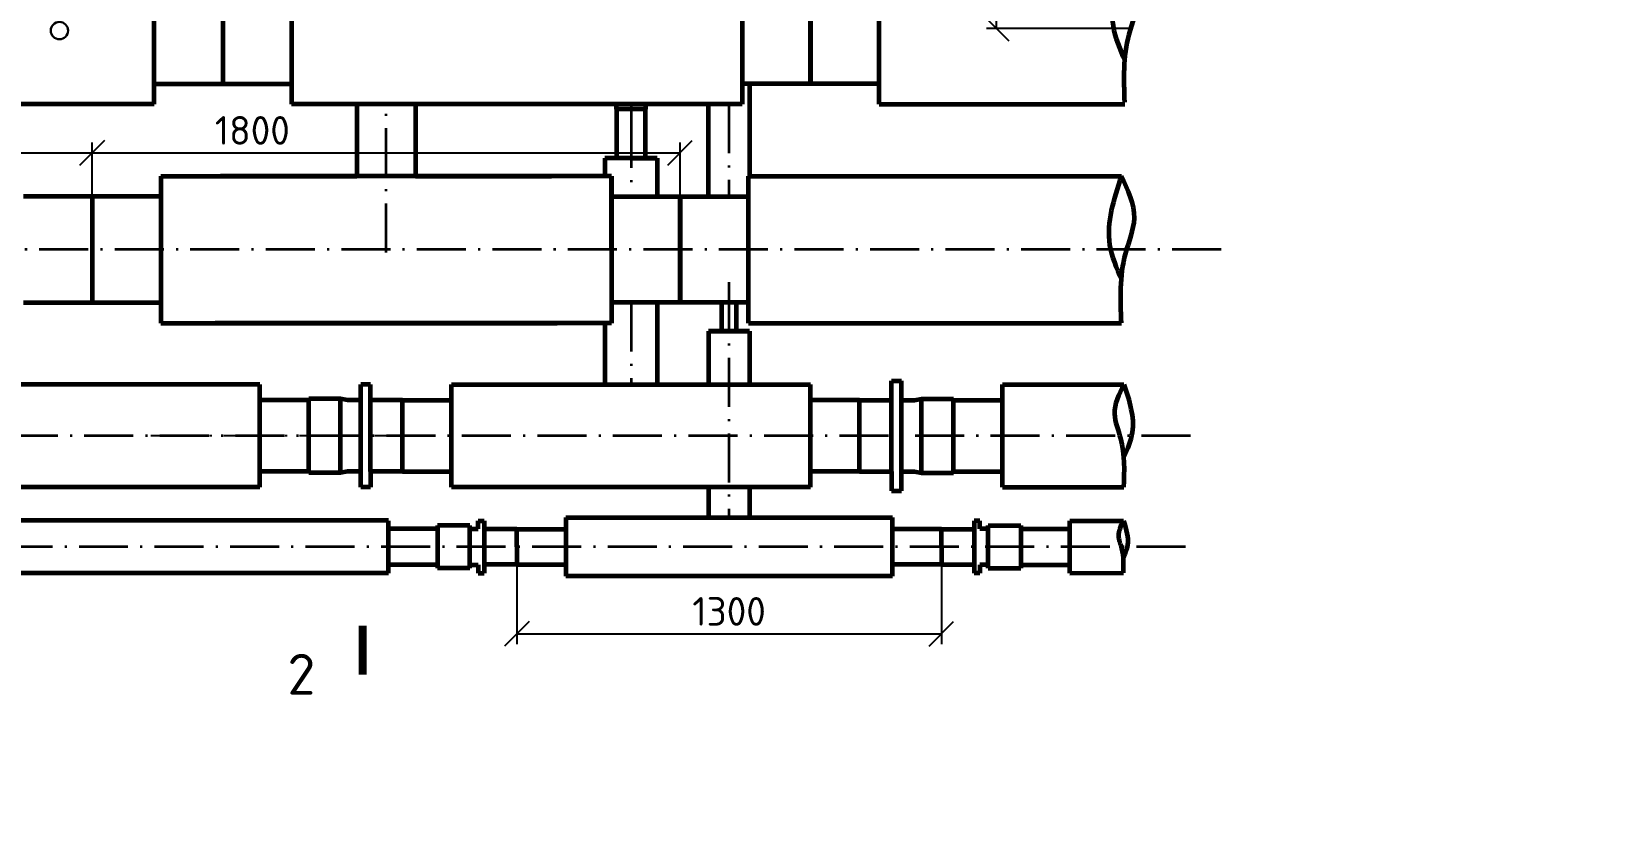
# Model space of a CAD drawing. Header units: millimetres. Extents: x 1642 to 8783, y 1095 to 5441.
# Drawn here: x 4778.8 to 4973.4, y 1299.8 to 1395.6 of the extents above; entities that cross this region are included whole.
import ezdxf

# ---------------------------------------------------------------- set-up
doc = ezdxf.new("R2010")
doc.units = ezdxf.units.MM
doc.linetypes.add('ACAD_ISO10W100', pattern=[18.5, 12, -3, 0.5, -3])
doc.layers.add('3 Оъекты сущ.', color=7, linetype='Continuous', lineweight=30)
doc.layers.add('Объекты проект.', color=1, linetype='Continuous', lineweight=80)
doc.styles.add('-ISOCPEUR-', font='isocpeur.ttf')
doc.styles.add('GOST', font='gost.shx', dxfattribs={"oblique": 15})
doc.dimstyles.new('Копия М 1 к 25', dxfattribs={"dimtxt": 3.5, "dimasz": 3, "dimexe": 1.25, "dimexo": 0, "dimgap": 1, "dimtad": 1, "dimdec": 0, "dimlfac": 25, "dimzin": 0, "dimdsep": 46, "dimtxsty": 'GOST', "dimblk": 'OBLIQUE', "dimcen": 5, "dimclrd": 256, "dimclre": 256, "dimclrt": 256, "dimazin": 2, "dimtfac": 1, "dimtdec": 0, "dimtmove": 0, "dimatfit": 3, "dimldrblk": 'NONE', "dimfxl": 1.25, "dimtolj": 1, "dimtzin": 0, "dimlwd": -1, "dimlwe": -1, "dimarcsym": 2})

# ---------------------------------------------------------------- blocks, each defined once
blk = doc.blocks.new('_Oblique')
at = {"color": 0, "linetype": 'ByBlock', "lineweight": -2}
blk.add_line((-0.5, -0.5), (0.5, 0.5), dxfattribs=at)
blk = doc.blocks.new('*D167')
at = {"transparency": 16777216}
for p, q in [((4746.21, 1375.42), (4746.21, 1382.01)), ((4786.21, 1375.42), (4786.21, 1382.01)), ((4746.21, 1380.76), (4786.21, 1380.76))]:
    blk.add_line(p, q, dxfattribs=at)
at = {"layer": 'Defpoints', "color": 0, "lineweight": 35, "transparency": 16777216}
for p in [(4786.21, 1380.76), (4746.21, 1375.42), (4786.21, 1375.42)]:
    blk.add_point(p, dxfattribs=at)
at = {"transparency": 16777216, "xscale": 3, "yscale": 3, "zscale": 3, "rotation": 180}
blk.add_blockref('_Oblique', (4746.21, 1380.76), dxfattribs=at)
at = {"transparency": 16777216, "xscale": 3, "yscale": 3, "zscale": 3}
blk.add_blockref('_Oblique', (4786.21, 1380.76), dxfattribs=at)
at = {"lineweight": 35, "transparency": 16777216, "insert": (4766.21, 1383.51), "char_height": 3.5, "attachment_point": 5, "style": '-ISOCPEUR-'}
blk.add_mtext('\\A1;1000', dxfattribs=at)
blk = doc.blocks.new('_None')
blk = doc.blocks.new('*D168')
at = {"transparency": 16777216}
for p, q in [((4786.21, 1375.42), (4786.21, 1382.01)), ((4858.21, 1375.42), (4858.21, 1382.01)), ((4786.21, 1380.76), (4858.21, 1380.76))]:
    blk.add_line(p, q, dxfattribs=at)
at = {"layer": 'Defpoints', "color": 0, "lineweight": 35, "transparency": 16777216}
for p in [(4858.21, 1380.76), (4786.21, 1375.42), (4858.21, 1375.42)]:
    blk.add_point(p, dxfattribs=at)
at = {"transparency": 16777216, "xscale": 3, "yscale": 3, "zscale": 3, "rotation": 180}
blk.add_blockref('_Oblique', (4786.21, 1380.76), dxfattribs=at)
at = {"transparency": 16777216, "xscale": 3, "yscale": 3, "zscale": 3}
blk.add_blockref('_Oblique', (4858.21, 1380.76), dxfattribs=at)
at = {"lineweight": 35, "transparency": 16777216, "insert": (4805.83, 1383.51), "char_height": 3.5, "attachment_point": 5, "style": '-ISOCPEUR-'}
blk.add_mtext('\\A1;1800', dxfattribs=at)
blk = doc.blocks.new('*D182')
at = {"transparency": 16777216}
for p, q in [((4864.21, 1443.85), (4898.23, 1443.85)), ((4896.98, 1395.99), (4896.98, 1443.85)), ((4913.43, 1395.99), (4895.73, 1395.99))]:
    blk.add_line(p, q, dxfattribs=at)
at = {"layer": 'Defpoints', "color": 0, "lineweight": 35, "transparency": 16777216}
for p in [(4864.21, 1443.85), (4896.98, 1443.85), (4913.43, 1395.99)]:
    blk.add_point(p, dxfattribs=at)
at = {"transparency": 16777216, "xscale": 3, "yscale": 3, "zscale": 3}
for p, rotation in [((4896.98, 1443.85), 90), ((4896.98, 1395.99), 270)]:
    blk.add_blockref('_Oblique', p, dxfattribs=dict(at, rotation=rotation))
at = {"lineweight": 35, "transparency": 16777216, "insert": (4894.23, 1419.92), "char_height": 3.5, "attachment_point": 5, "rotation": 90, "style": '-ISOCPEUR-'}
blk.add_mtext('\\A1;1200', dxfattribs=at)
blk = doc.blocks.new('*D184')
at = {"transparency": 16777216}
for p, q in [((4838.22, 1330.36), (4838.22, 1320.63)), ((4890.22, 1330.36), (4890.22, 1320.63)), ((4838.22, 1321.88), (4890.22, 1321.88))]:
    blk.add_line(p, q, dxfattribs=at)
at = {"layer": 'Defpoints', "color": 0, "lineweight": 35, "transparency": 16777216}
for p in [(4838.22, 1330.36), (4890.22, 1330.36), (4890.22, 1321.88)]:
    blk.add_point(p, dxfattribs=at)
at = {"transparency": 16777216, "xscale": 3, "yscale": 3, "zscale": 3, "rotation": 180}
blk.add_blockref('_Oblique', (4838.22, 1321.88), dxfattribs=at)
at = {"transparency": 16777216, "xscale": 3, "yscale": 3, "zscale": 3}
blk.add_blockref('_Oblique', (4890.22, 1321.88), dxfattribs=at)
at = {"lineweight": 35, "transparency": 16777216, "insert": (4864.22, 1324.63), "char_height": 3.5, "attachment_point": 5, "style": '-ISOCPEUR-'}
blk.add_mtext('\\A1;1300', dxfattribs=at)

msp = doc.modelspace()

# ---------------------------------------------------------------- linework, layer by layer
at = {"color": 5, "lineweight": 60}
for p, q in [((4818.608, 1386.723), (4818.608, 1377.923)), ((4825.808, 1386.723), (4825.808, 1377.923)), ((4794.608, 1377.923), (4794.608, 1359.923)), ((4794.608, 1377.923), (4818.608, 1377.923)), ((4825.808, 1377.923), (4801.948, 1377.923)), ((4825.808, 1377.923), (4842.469, 1377.923)), ((4849.808, 1377.923), (4825.808, 1377.923)), ((4849.808, 1368.923), (4849.808, 1377.923)), ((4849.808, 1377.923), (4849.808, 1359.923)), ((4866.608, 1359.923), (4866.608, 1377.923)), ((4866.608, 1377.923), (4912.263, 1377.923)), ((4786.208, 1375.423), (4777.808, 1375.423)), ((4794.608, 1375.423), (4786.208, 1375.423)), ((4786.208, 1375.423), (4786.208, 1362.423)), ((4786.208, 1375.423), (4786.208, 1362.423)), ((4849.808, 1368.923), (4849.808, 1375.423)), ((4849.808, 1375.423), (4858.208, 1375.423)), ((4858.208, 1362.423), (4858.208, 1375.423)), ((4858.208, 1362.423), (4858.208, 1375.423)), ((4858.208, 1375.423), (4866.608, 1375.423)), ((4858.208, 1375.423), (4858.208, 1362.423)), ((4858.208, 1375.423), (4858.208, 1362.423)), ((4777.808, 1362.423), (4786.208, 1362.423)), ((4786.208, 1362.423), (4794.608, 1362.423)), ((4858.208, 1362.423), (4849.808, 1362.423)), ((4866.608, 1362.423), (4858.208, 1362.423)), ((4794.608, 1359.923), (4843.143, 1359.923)), ((4849.808, 1359.923), (4801.273, 1359.923)), ((4866.608, 1359.923), (4912.263, 1359.923))]:
    msp.add_line(p, q, dxfattribs=at)
at = {"color": 3, "linetype": 'ACAD_ISO10W100', "lineweight": 35, "ltscale": 0.5}
for p, q in [((4822.205, 1368.552), (4822.205, 1386.723)), ((4852.208, 1386.723), (4852.208, 1384.913)), ((4864.208, 1386.723), (4864.208, 1375.423)), ((4852.208, 1384.913), (4852.208, 1375.423)), ((4924.483, 1368.923), (4603.758, 1368.923)), ((4864.208, 1364.923), (4864.208, 1336.125)), ((4852.208, 1362.423), (4852.208, 1352.423)), ((4920.749, 1346.123), (4728.368, 1346.123)), ((4920.1, 1332.523), (4729.808, 1332.523))]:
    msp.add_line(p, q, dxfattribs=at)
at = {"color": 40, "linetype": 'ACAD_ISO10W100', "lineweight": 25, "ltscale": 0.5, "true_color": 0xf8d731}
msp.add_line((4826.849, 1346.123), (4793.401, 1346.123), dxfattribs=at)
at = {"lineweight": 30}
msp.add_circle((4782.208, 1395.723), 1.062, dxfattribs=at)
at = {"color": 5, "lineweight": 60}
for points in [[(4912.263, 1377.923), (4910.824, 1369.515), (4912.267, 1365.273)], [(4912.263, 1359.923), (4912.793, 1368.461), (4913.853, 1372.764), (4912.263, 1377.923)]]:
    msp.add_spline(points, degree=3, dxfattribs=at)
at = {"layer": '3 Оъекты сущ.'}
msp.add_lwpolyline([(4819.339, 1316.87, 1, 1, 0), (4819.339, 1322.87, 1, 1, 0), (4819.339, 1320.87, 0, 1.8, 0), (4813.339, 1320.87, 0, 0, 0), (4807.339, 1320.87, 0, 0, 0)], format="xyseb", dxfattribs=at)
at = {"layer": 'Объекты проект.', "lineweight": 60}
for p, q in [((4793.808, 1386.723), (4793.808, 1404.723)), ((4810.608, 1404.723), (4810.608, 1386.723)), ((4865.808, 1404.723), (4865.808, 1386.723)), ((4882.608, 1386.723), (4882.608, 1404.723)), ((4802.208, 1402.223), (4802.208, 1389.223)), ((4874.208, 1389.223), (4874.208, 1402.223)), ((4874.208, 1389.223), (4874.208, 1402.223)), ((4874.208, 1402.223), (4874.208, 1389.223)), ((4793.808, 1389.223), (4802.208, 1389.223)), ((4802.208, 1389.223), (4810.608, 1389.223)), ((4874.208, 1389.223), (4865.808, 1389.223)), ((4882.608, 1389.223), (4874.208, 1389.223)), ((4793.808, 1386.723), (4770.608, 1386.723)), ((4857.808, 1386.723), (4810.608, 1386.723)), ((4865.808, 1386.723), (4857.808, 1386.723)), ((4882.608, 1386.723), (4912.683, 1386.723)), ((4852.208, 1380.123), (4855.408, 1380.123))]:
    msp.add_line(p, q, dxfattribs=at)
at = {"layer": 'Объекты проект.', "color": 6, "lineweight": 60, "true_color": 0xff00ff}
for p, q in [((4866.703, 1389.223), (4866.706, 1377.923)), ((4861.708, 1375.423), (4861.708, 1386.723)), ((4863.308, 1362.423), (4863.308, 1358.923)), ((4865.108, 1358.923), (4865.108, 1362.423)), ((4866.708, 1358.923), (4861.708, 1358.923)), ((4861.708, 1358.923), (4861.708, 1352.423)), ((4862.008, 1358.923), (4866.408, 1358.923)), ((4863.308, 1358.923), (4865.108, 1358.923)), ((4864.208, 1358.923), (4866.688, 1358.923)), ((4866.688, 1358.923), (4866.708, 1358.923)), ((4866.708, 1358.923), (4866.708, 1352.423)), ((4861.708, 1339.823), (4861.708, 1336.125)), ((4866.708, 1339.823), (4866.708, 1336.125)), ((4822.495, 1335.739), (4729.808, 1335.739)), ((4822.495, 1329.325), (4822.495, 1335.725)), ((4828.495, 1334.725), (4822.495, 1334.725)), ((4832.465, 1335.125), (4828.495, 1335.125)), ((4828.495, 1335.125), (4828.495, 1329.925)), ((4832.465, 1329.925), (4832.465, 1335.125)), ((4832.465, 1334.725), (4833.485, 1334.725)), ((4833.485, 1334.725), (4833.485, 1335.725)), ((4833.485, 1335.725), (4834.205, 1335.725)), ((4834.205, 1335.725), (4834.205, 1329.325)), ((4838.215, 1334.685), (4834.205, 1334.685)), ((4838.215, 1332.525), (4838.215, 1334.685)), ((4838.215, 1334.685), (4844.215, 1334.685)), ((4844.215, 1336.125), (4844.215, 1328.925)), ((4844.215, 1336.125), (4884.215, 1336.125)), ((4884.215, 1328.925), (4884.215, 1336.125)), ((4890.215, 1334.685), (4884.215, 1334.685)), ((4890.215, 1332.525), (4890.215, 1334.685)), ((4890.215, 1332.525), (4890.215, 1334.685)), ((4890.215, 1334.685), (4894.225, 1334.685)), ((4894.945, 1335.725), (4894.225, 1335.725)), ((4894.225, 1335.725), (4894.225, 1329.325)), ((4894.945, 1334.725), (4894.945, 1335.725)), ((4895.965, 1334.725), (4894.945, 1334.725)), ((4895.965, 1329.925), (4895.965, 1335.125)), ((4895.965, 1335.125), (4899.935, 1335.125)), ((4899.935, 1335.125), (4899.935, 1329.925)), ((4899.935, 1334.725), (4905.935, 1334.725)), ((4905.935, 1329.325), (4905.935, 1335.725)), ((4905.935, 1335.725), (4912.511, 1335.712)), ((4838.215, 1332.525), (4838.215, 1330.365)), ((4890.215, 1332.525), (4890.215, 1330.365)), ((4890.215, 1332.525), (4890.215, 1330.365)), ((4822.495, 1329.297), (4729.808, 1329.297)), ((4828.495, 1330.325), (4822.495, 1330.325)), ((4832.465, 1329.925), (4828.495, 1329.925)), ((4832.465, 1330.325), (4833.485, 1330.325)), ((4833.485, 1330.325), (4833.485, 1329.325)), ((4833.485, 1329.325), (4834.205, 1329.325)), ((4838.215, 1330.365), (4834.205, 1330.365)), ((4838.215, 1330.365), (4844.215, 1330.365)), ((4884.215, 1328.925), (4844.215, 1328.925)), ((4890.215, 1330.365), (4884.215, 1330.365)), ((4890.215, 1330.365), (4894.225, 1330.365)), ((4894.945, 1329.325), (4894.225, 1329.325)), ((4895.965, 1330.325), (4894.945, 1330.325)), ((4894.945, 1330.325), (4894.945, 1329.325)), ((4895.965, 1329.925), (4899.935, 1329.925)), ((4899.935, 1330.325), (4905.935, 1330.325)), ((4905.935, 1329.325), (4912.511, 1329.342))]:
    msp.add_line(p, q, dxfattribs=at)
at = {"layer": 'Объекты проект.', "color": 4, "lineweight": 60}
for p, q in [((4850.428, 1386.123), (4850.428, 1386.723)), ((4853.988, 1386.123), (4850.428, 1386.123)), ((4850.428, 1386.123), (4850.428, 1380.123)), ((4853.988, 1386.123), (4850.428, 1386.123)), ((4853.988, 1386.123), (4850.428, 1386.123)), ((4853.988, 1386.123), (4850.428, 1386.123)), ((4853.988, 1386.723), (4853.988, 1386.123)), ((4853.988, 1380.123), (4853.988, 1386.123)), ((4855.408, 1380.123), (4849.008, 1380.123)), ((4849.008, 1380.123), (4849.008, 1377.923)), ((4855.408, 1380.123), (4855.408, 1375.423)), ((4855.408, 1362.423), (4855.408, 1352.423)), ((4849.008, 1359.923), (4849.008, 1352.423)), ((4806.728, 1352.423), (4728.368, 1352.423)), ((4806.728, 1339.823), (4806.728, 1352.423)), ((4820.301, 1352.423), (4819.101, 1352.423)), ((4819.101, 1339.828), (4819.101, 1352.423)), ((4820.301, 1350.503), (4820.301, 1352.423)), ((4830.208, 1339.823), (4830.208, 1352.423)), ((4830.208, 1352.423), (4874.208, 1352.423)), ((4874.208, 1339.823), (4874.208, 1352.423)), ((4884.116, 1350.503), (4884.116, 1352.867)), ((4884.116, 1352.867), (4885.316, 1352.867)), ((4885.316, 1339.379), (4885.316, 1352.867)), ((4897.688, 1339.823), (4897.688, 1352.423)), ((4897.688, 1352.423), (4912.576, 1352.423)), ((4812.728, 1350.503), (4806.728, 1350.503)), ((4812.728, 1341.593), (4812.728, 1350.653)), ((4816.626, 1350.653), (4812.728, 1350.653)), ((4817.475, 1350.503), (4816.626, 1350.653)), ((4816.626, 1341.593), (4816.626, 1350.653)), ((4819.101, 1350.503), (4817.475, 1350.503)), ((4824.208, 1350.503), (4820.301, 1350.503)), ((4820.301, 1341.743), (4820.301, 1350.503)), ((4824.208, 1350.503), (4830.208, 1350.503)), ((4824.208, 1341.743), (4824.208, 1350.503)), ((4880.208, 1350.503), (4874.208, 1350.503)), ((4880.208, 1341.743), (4880.208, 1350.503)), ((4880.208, 1341.743), (4880.208, 1350.503)), ((4880.208, 1350.503), (4884.116, 1350.503)), ((4884.116, 1341.743), (4884.116, 1350.503)), ((4885.316, 1350.503), (4886.941, 1350.503)), ((4886.941, 1350.503), (4887.791, 1350.653)), ((4887.791, 1341.593), (4887.791, 1350.653)), ((4887.791, 1350.653), (4891.688, 1350.653)), ((4891.688, 1341.593), (4891.688, 1350.653)), ((4891.688, 1350.503), (4897.688, 1350.503)), ((4812.728, 1341.743), (4806.728, 1341.743)), ((4816.626, 1341.593), (4812.728, 1341.593)), ((4817.475, 1341.743), (4816.626, 1341.593)), ((4819.101, 1341.743), (4817.475, 1341.743)), ((4824.208, 1341.743), (4820.301, 1341.743)), ((4820.301, 1341.743), (4820.301, 1339.828)), ((4824.208, 1341.743), (4830.208, 1341.743)), ((4880.208, 1341.743), (4874.208, 1341.743)), ((4880.208, 1341.743), (4884.116, 1341.743)), ((4884.116, 1341.743), (4884.116, 1339.379)), ((4885.316, 1341.743), (4886.941, 1341.743)), ((4886.941, 1341.743), (4887.791, 1341.593)), ((4887.791, 1341.593), (4891.688, 1341.593)), ((4891.688, 1341.743), (4897.688, 1341.743)), ((4806.728, 1339.828), (4729.808, 1339.823)), ((4820.301, 1339.828), (4819.101, 1339.828)), ((4874.208, 1339.823), (4830.208, 1339.823)), ((4884.116, 1339.379), (4885.316, 1339.379)), ((4897.688, 1339.823), (4912.576, 1339.823))]:
    msp.add_line(p, q, dxfattribs=at)
at = {"layer": 'Объекты проект.', "color": 5, "lineweight": 60}
msp.add_line((4864.208, 1358.923), (4864.968, 1358.923), dxfattribs=at)
at = {"layer": 'Объекты проект.', "lineweight": 60}
for points in [[(4912.683, 1404.723), (4911.244, 1396.315), (4912.687, 1392.073)], [(4912.683, 1386.934), (4913.212, 1395.261), (4914.272, 1399.564), (4912.683, 1404.723)]]:
    msp.add_spline(points, degree=3, dxfattribs=at)
at = {"layer": 'Объекты проект.', "color": 4, "lineweight": 60}
for points in [[(4912.576, 1339.823), (4912.204, 1345.781), (4911.46, 1348.802), (4912.576, 1352.423)], [(4912.576, 1352.423), (4913.586, 1346.521), (4912.573, 1343.544)]]:
    msp.add_spline(points, degree=3, dxfattribs=at)
at = {"layer": 'Объекты проект.', "color": 6, "lineweight": 60, "true_color": 0xff00ff}
for points in [[(4912.511, 1329.342), (4912.322, 1332.342), (4911.945, 1333.874), (4912.511, 1335.712)], [(4912.511, 1335.712), (4913.023, 1332.717), (4912.51, 1331.207)]]:
    msp.add_spline(points, degree=3, dxfattribs=at)

# ---------------------------------------------------------------- texts
at = {"layer": '3 Оъекты сущ.', "style": '-ISOCPEUR-'}
msp.add_text('2', height=5, dxfattribs=at).set_placement((4810.127, 1314.428))

# ---------------------------------------------------------------- dimensions: what is measured, and where the dimension line sits
at = {"color": 18, "lineweight": 35, "true_color": 0x000000}
dim = msp.add_linear_dim(base=(4896.981, 1443.854), p1=(4913.425, 1395.989), p2=(4864.208, 1443.854), angle=90, text='1200', dimstyle='Копия М 1 к 25', override={"dimtxsty": '-ISOCPEUR-'}, dxfattribs=at)
dim.commit()
dim.dimension.update_dxf_attribs({"geometry": '*D182', "text_midpoint": (4894.231, 1419.922)})
for base, p1, p2, picture, middle in [((4786.208, 1380.762), (4746.208, 1375.423), (4786.208, 1375.423), '*D167', (4766.208, 1383.512)), ((4890.215, 1321.881), (4838.215, 1330.365), (4890.215, 1330.365), '*D184', (4864.215, 1324.631))]:
    dim = msp.add_linear_dim(base=base, p1=p1, p2=p2, dimstyle='Копия М 1 к 25', override={"dimtxsty": '-ISOCPEUR-'}, dxfattribs=at)
    dim.commit()
    dim.dimension.update_dxf_attribs({"geometry": picture, "text_midpoint": middle})
dim = msp.add_linear_dim(base=(4858.208, 1380.762), p1=(4786.208, 1375.423), p2=(4858.208, 1375.423), dimstyle='Копия М 1 к 25', override={"dimtxsty": '-ISOCPEUR-'}, dxfattribs=at)
dim.commit()
dim.dimension.update_dxf_attribs({"geometry": '*D168', "text_midpoint": (4805.832, 1380.762), "dimtype": 160})

doc.saveas('drawing.dxf')
